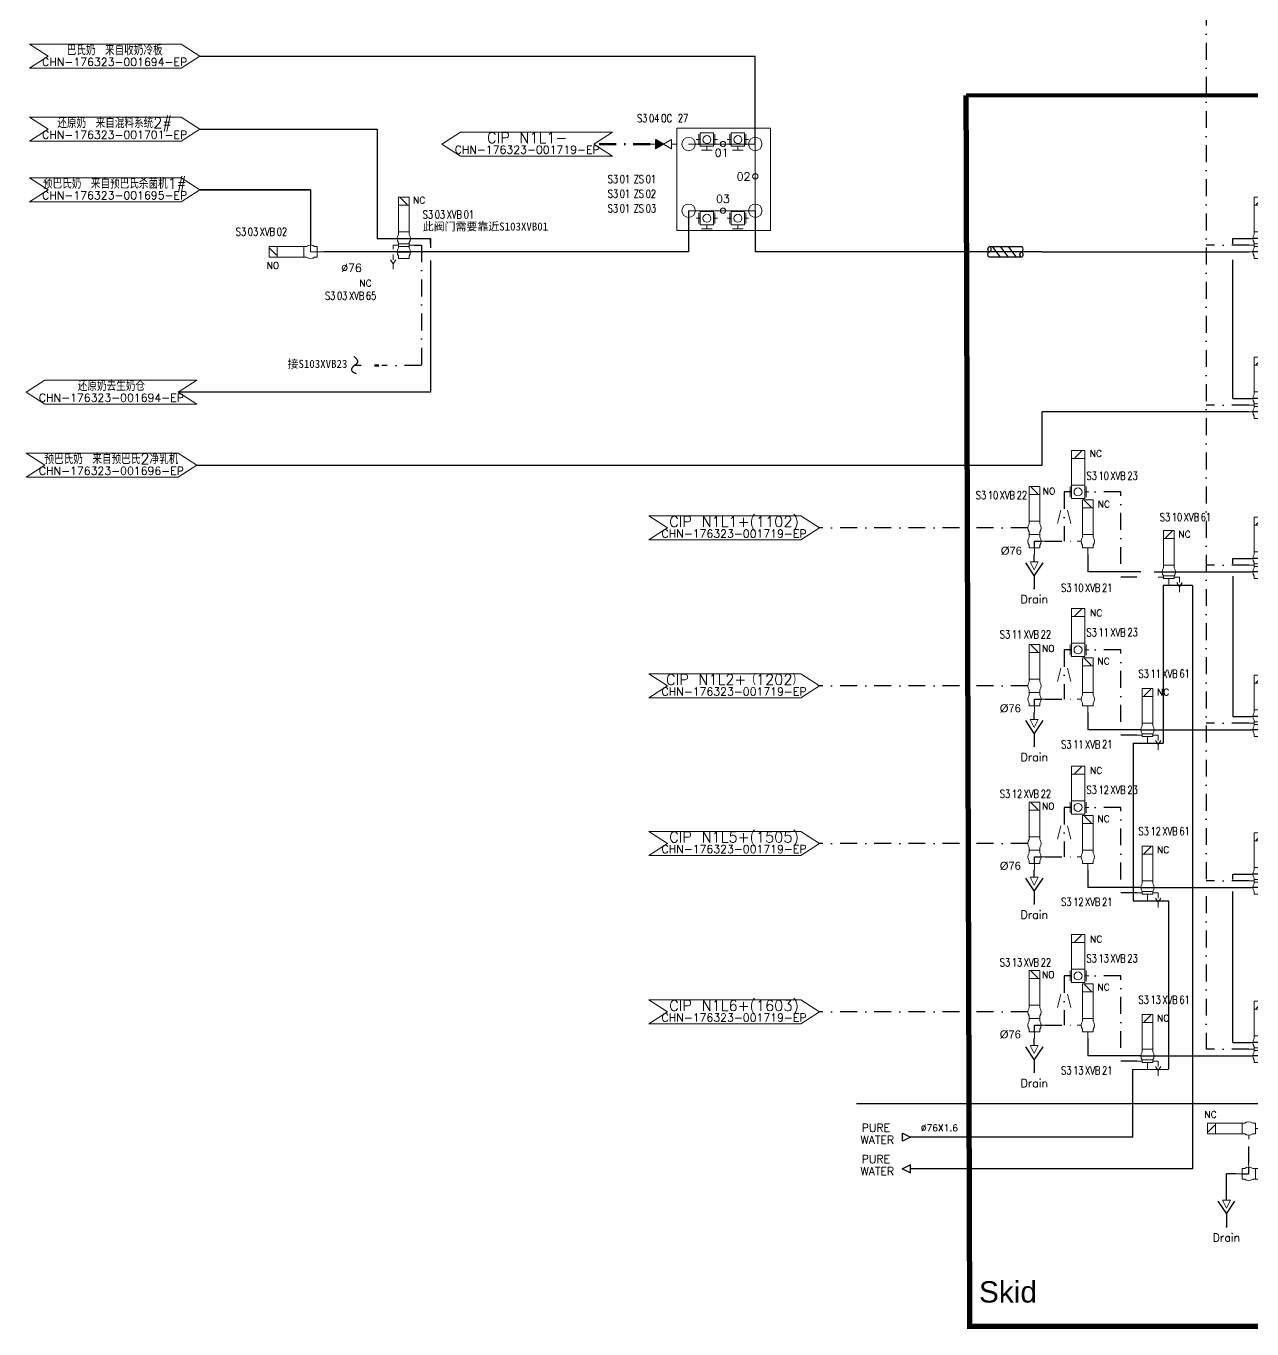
# Model space of a CAD drawing. Header units: inches. Extents: x 10881 to 11901, y 25114 to 26007.
# Drawn here: x 10881 to 11340.7, y 25128.2 to 25616.6 of the extents above; entities that cross this region are included whole.
import ezdxf
from ezdxf.enums import TextEntityAlignment as Align

# ---------------------------------------------------------------- set-up
doc = ezdxf.new("R2010")
doc.units = ezdxf.units.IN
doc.header["$MEASUREMENT"] = 0
doc.linetypes.add('ACAD_ISO02W100', pattern=[15, 12, -3])
doc.linetypes.add('DASHDOT2', pattern=[12.7, 6.35, -3.175, 0, -3.175])
for name, color, linetype, lineweight in [('15 Pipe Drain', 32, 'Continuous', 30), ('17 Pipe CIP', 4, 'DASHDOT2', 50), ('19 Pipe Process', 30, 'Continuous', 30), ('31 Equipment', 7, 'Continuous', 9), ('33 Instruments Labels', 7, 'Continuous', 9), ('43 TXT English', 7, 'Continuous', 9), ('61 Revision Cloud', 1, 'Continuous', 9)]:
    doc.layers.add(name, color=color, linetype=linetype, lineweight=lineweight)
for name, color, linetype in [('DIAMETRE', 7, 'Continuous'), ('MATERIEL-DIVERS', 7, 'Continuous'), ('PHASE I', 8, 'Continuous'), ('POMPES-PROCESS', 7, 'Continuous'), ('REPERES', 7, 'Continuous'), ('techn-data', 7, 'Continuous'), ('TEXTES', 7, 'Continuous'), ('TITRE', 7, 'Continuous'), ('TUYAUTERIE-EAU', 5, 'Continuous'), ('TUYAUTERIE-NEP', 4, 'DASHDOT2'), ('TUYAUTERIE-PROCESS', 30, 'Continuous'), ('TXT_FR', 7, 'Continuous'), ('VANNES', 7, 'Continuous')]:
    doc.layers.add(name, color=color, linetype=linetype)
doc.layers.get('REPERES').off()
doc.styles.add('ROMANS', font='ROMANS.SHX')
doc.styles.get("Standard").update_dxf_attribs({"font": 'arial.ttf'})
doc.styles.add('USER1', font='TXT.SHX', dxfattribs={"bigfont": 'gbcbig.shx'})
doc.linetypes.add('Amzigzag', pattern='A,0.0001,[136,genltshp.shx,S=0.04,R=0,X=0,Y=0],-11', length=11.0001)

# ---------------------------------------------------------------- blocks, each defined once
blk = doc.blocks.new('APV-VLV-DSEAT-SDE44-3')
at = {"layer": '31 Equipment', "ltscale": 38}
for p, q in [((1.25, 20.25), (-1.25, 17.75)), ((-2.5, 5), (-4, 5)), ((-2, 7.5), (-2, 6.5)), ((2, 7.5), (2, 6.5)), ((2.5, 5), (4, 5)), ((-2, 2.5), (-4, 2.5)), ((-2.5, 0), (-4, 0)), ((2, 2.5), (4, 2.5)), ((2.5, 0), (4, 0)), ((4, 2.5), (4, 1)), ((-2, -2.5), (-2, -1.5)), ((2, -2.5), (2, -1.5)), ((4, -4.5), (3, -3)), ((4, -1), (4, -3)), ((5, -3), (4, -4.5)), ((4, -4.5), (4, -6.5))]:
    blk.add_line(p, q, dxfattribs=at)
at = {"layer": '31 Equipment', "lineweight": 30}
for p, q in [((2.5, 5), (-2.5, 5)), ((2.5, 0), (-2.5, 0))]:
    blk.add_line(p, q, dxfattribs=at)
at = {"layer": '31 Equipment'}
for p, q in [((-2, 3), (-2, 3.5)), ((-2, 1.5), (-2, 2.5)), ((2, 3), (2, 3.5)), ((2, 1.5), (2, 2.5)), ((-2, -2.5), (2, -2.5))]:
    blk.add_line(p, q, dxfattribs=at)
at = {"layer": '31 Equipment', "ltscale": 38}
for points in [[(-2, 17.5), (2, 17.5), (2, 20.5), (-2, 20.5)], [(-2, 7.5), (2, 7.5), (2, 17.5), (-2, 17.5)], [(-2, 3), (2, 3), (2, 2), (-2, 2)]]:
    blk.add_lwpolyline(points, close=True, dxfattribs=at)
for centre, start, end in [((0, 5), 143.1301, 216.8699), ((0, 5), 323.1301, 36.8699), ((0, 0), 143.1301, 216.8699), ((0, 0), 323.1301, 36.8699)]:
    blk.add_arc(centre, 2.5, start, end, dxfattribs=at)
blk = doc.blocks.new('APV-VLV-DSEAT-SD42-3')
at = {"layer": '31 Equipment', "ltscale": 38}
for p, q in [((1.25, 15.25), (-1.25, 12.75)), ((-2.5, 0), (-4, 0)), ((-2, 2.5), (-2, 1.5)), ((2, 2.5), (2, 1.5)), ((2.5, 0), (4, 0)), ((-2, -2), (-4, -2)), ((0, -2.5), (0, -5)), ((2, -2), (4, -2)), ((4, -5.5), (3, -4)), ((4, -2), (4, -4)), ((5, -4), (4, -5.5)), ((4, -5.5), (4, -7.5))]:
    blk.add_line(p, q, dxfattribs=at)
at = {"layer": '31 Equipment', "lineweight": 30}
blk.add_line((-2.5, 0), (2.5, 0), dxfattribs=at)
at = {"layer": '31 Equipment', "ltscale": 38}
for points in [[(-2, 12.5), (2, 12.5), (2, 15.5), (-2, 15.5)], [(-2, 2.5), (2, 2.5), (2, 12.5), (-2, 12.5)], [(-2, -1.5), (2, -1.5), (2, -2.5), (-2, -2.5)]]:
    blk.add_lwpolyline(points, close=True, dxfattribs=at)
for start, end in [(143.1301, 216.8699), (323.1301, 36.8699)]:
    blk.add_arc((0, 0), 2.5, start, end, dxfattribs=at)
blk = doc.blocks.new('APV-FCE-GEN-REDCON-1')
at = {"layer": '31 Equipment', "color": 7}
for p, q in [((-2.5, 2.5), (2.5, 1.25)), ((2.5, 1.25), (2.5, 1.25)), ((2.5, -1.25), (-2.5, -2.5))]:
    blk.add_line(p, q, dxfattribs=at)
blk = doc.blocks.new('APV-VLV-BFLY-SVS-3')
at = {"layer": '31 Equipment', "ltscale": 38}
for p, q in [((1.25, 15.25), (-1.25, 12.75)), ((-2.5, 0), (-4, 0)), ((2.5, 2.5), (-2.5, 2.5)), ((-2.5, 2.5), (-2.5, -2.5)), ((2.5, -2.5), (2.5, 2.5)), ((2.5, 0), (4, 0)), ((-2.5, -2.5), (2.5, -2.5))]:
    blk.add_line(p, q, dxfattribs=at)
at = {"layer": '31 Equipment'}
for p, q in [((-3, 2), (-3, -2)), ((3, -2), (3, 2))]:
    blk.add_line(p, q, dxfattribs=at)
at = {"layer": '31 Equipment', "ltscale": 38}
for points in [[(-2.5, 12.5), (2.5, 12.5), (2.5, 15.5), (-2.5, 15.5)], [(-2.5, 2.5), (2.5, 2.5), (2.5, 12.5), (-2.5, 12.5)]]:
    blk.add_lwpolyline(points, close=True, dxfattribs=at)
blk.add_circle((0, 0), 1.5, dxfattribs=at)
blk = doc.blocks.new('APV-VLV-SSEAT-SW43-41')
at = {"layer": '31 Equipment', "ltscale": 38}
for p, q in [((1.25, 20.25), (-1.25, 17.75)), ((-2, 7.5), (-2, 6.5)), ((2, 7.5), (2, 6.5)), ((2.5, 5), (4, 5)), ((-2.5, 0), (-4, 0)), ((-2, 2.5), (-2, 3.5)), ((-2, 2.5), (2, 2.5)), ((-2, 2.5), (-2, 1.5)), ((2, 2.5), (2, 3.5)), ((2, 2.5), (2, 1.5)), ((-2, -1.5), (-2, -2.5)), ((-2, -2.5), (2, -2.5)), ((0, -2.5), (0, -5)), ((2, -1.5), (2, -2.5))]:
    blk.add_line(p, q, dxfattribs=at)
at = {"layer": '31 Equipment', "lineweight": 30}
for p, q in [((0, 0), (-2.5, 0)), ((0, -2.5), (0, 0))]:
    blk.add_line(p, q, dxfattribs=at)
at = {"layer": '31 Equipment', "ltscale": 38}
for points in [[(-2, 17.5), (2, 17.5), (2, 20.5), (-2, 20.5)], [(-2, 7.5), (2, 7.5), (2, 17.5), (-2, 17.5)]]:
    blk.add_lwpolyline(points, close=True, dxfattribs=at)
for centre, start, end in [((0, 5), 143.1301, 216.8699), ((0, 5), 323.1301, 36.8699), ((0, 0), 143.1301, 216.8699), ((0, 0), 323.1301, 36.8699)]:
    blk.add_arc(centre, 2.5, start, end, dxfattribs=at)
blk = doc.blocks.new('APV-SIGN-ARW-FLOW-1')
at = {"layer": '31 Equipment'}
for p, q in [((-1.5, -1.5), (-1.5, 1.5)), ((-1.5, 1.5), (1.5, 0)), ((1.5, 0), (-1.5, -1.5))]:
    blk.add_line(p, q, dxfattribs=at)
blk = doc.blocks.new('APV-VLV-SSEAT-SW41-3')
at = {"layer": '31 Equipment', "ltscale": 38}
for p, q in [((1.25, 15.25), (-1.25, 12.75)), ((-2, 2.5), (-2, 1.5)), ((2, 2.5), (2, 1.5)), ((2.5, 0), (4, 0)), ((-2, -2.5), (-2, -1.5)), ((2, -2.5), (-2, -2.5)), ((-2, -2.5), (2, -2.5)), ((0, -2.5), (0, -5)), ((2, -2.5), (2, -1.5))]:
    blk.add_line(p, q, dxfattribs=at)
for points in [[(-2, 12.5), (2, 12.5), (2, 15.5), (-2, 15.5)], [(-2, 2.5), (2, 2.5), (2, 12.5), (-2, 12.5)]]:
    blk.add_lwpolyline(points, close=True, dxfattribs=at)
for start, end in [(143.1301, 216.8699), (323.1301, 36.8699)]:
    blk.add_arc((0, 0), 2.5, start, end, dxfattribs=at)
blk = doc.blocks.new('EGOUT')
at = {"color": 7}
for p, q in [((-3.2, 9.61), (0, 4.81)), ((0, 4.81), (3.2, 9.61)), ((0, 4.81), (0, 0))]:
    blk.add_line(p, q, dxfattribs=at)
at = {"color": 7, "extrusion": (0, -1, 0)}
blk.add_point((0, 0), dxfattribs=at)
at = {"layer": 'POMPES-PROCESS', "style": 'ROMANS'}
blk.add_attdef('EGOUT', text='', height=3, dxfattribs=at).set_placement((0, -4), align=Align.MIDDLE)
blk = doc.blocks.new('calorifuge')
at = {"layer": 'MATERIEL-DIVERS'}
for p, q in [((-5, -2), (-2, 2)), ((-2, -2), (1, 2)), ((1, -2), (4, 2))]:
    blk.add_line(p, q, dxfattribs=at)
at = {"layer": 'MATERIEL-DIVERS', "color": 1, "extrusion": (-1, 0, 0)}
blk.add_point((-6, 0), dxfattribs=at)
at = {"layer": 'MATERIEL-DIVERS', "color": 1, "extrusion": (1, 0, 0)}
blk.add_point((6, 0), dxfattribs=at)
at = {"layer": 'TITRE'}
for p, q in [((6, 2), (-6, 2)), ((-6, -2), (6, -2))]:
    blk.add_line(p, q, dxfattribs=at)
for centre, major_axis in [((-6, 1), (0, 1)), ((6, -1), (0, -1))]:
    blk.add_ellipse(centre, major_axis=major_axis, ratio=0.547943, start_param=0, end_param=3.141593, dxfattribs=at)
at = {"layer": 'TITRE', "extrusion": (0, 0, -1)}
for centre, major_axis in [((-6, -1), (0, -1)), ((6, 1), (0, 1))]:
    blk.add_ellipse(centre, major_axis=major_axis, ratio=0.547943, dxfattribs=at)
blk = doc.blocks.new('APV-SIGN-ARW-DWG-1')
at = {"layer": '31 Equipment'}
for p, q in [((-32, 4.49), (25, 4.49)), ((-32, 4.49), (-25, 0)), ((-25, 0), (-32, -4.49)), ((25, 4.49), (32, 0)), ((32, 0), (25, -4.49)), ((-32, -4.49), (25, -4.49))]:
    blk.add_line(p, q, dxfattribs=at)
at = {"layer": '31 Equipment', "style": 'ROMANS', "width": 0.8}
for tag, p in [('TEXT1', (0, 0.37)), ('TEXT2', (0, -3.63))]:
    blk.add_attdef(tag, text='', height=3, dxfattribs=at).set_placement(p, align=Align.CENTER)
blk = doc.blocks.new('APV-VLVM-BFLY-SVS-1')
at = {"layer": '31 Equipment', "ltscale": 38}
for p, q in [((-2.5, 0), (-4, 0)), ((2.5, 2.5), (-2.5, 2.5)), ((-2.5, 2.5), (-2.5, -2.5)), ((-2, 4), (2, 4)), ((0, 2.5), (0, 4)), ((2.5, -2.5), (2.5, 2.5)), ((2.5, 0), (4, 0)), ((-2.5, -2.5), (2.5, -2.5))]:
    blk.add_line(p, q, dxfattribs=at)
at = {"layer": '31 Equipment'}
for p, q in [((-3, 2), (-3, -2)), ((3, -2), (3, 2))]:
    blk.add_line(p, q, dxfattribs=at)
at = {"layer": '31 Equipment', "ltscale": 38}
blk.add_circle((0, 0), 1.5, dxfattribs=at)
blk = doc.blocks.new('APV-INS-POS-GEN-1')
at = {"layer": '31 Equipment', "color": 5}
blk.add_circle((0, 0), 1, dxfattribs=at)
blk = doc.blocks.new('APV-FCE-NRV-GEN-1')
at = {"layer": '31 Equipment'}
h = blk.add_hatch(dxfattribs=at)
h.set_pattern_fill('ANSI31', color=256, scale=0.01, style=0)
h.set_pattern_definition([(45, (0, 0), (-0.02245064, 0.02245064), [])])
h.paths.add_polyline_path([(3, 1.75), (3, -1.75), (0, 0)])
at = {"layer": '31 Equipment', "linetype": 'ACAD_ISO02W100', "ltscale": 38}
for p, q in [((-3, 0), (-5, 0)), ((0, 0), (-3, 1.75)), ((-3, 1.75), (-3, -1.75)), ((0, 0), (-3, -1.75)), ((0, 0), (3, 1.75)), ((0, 0), (3, -1.75)), ((3, 1.75), (3, -1.75)), ((3, 0), (5, 0))]:
    blk.add_line(p, q, dxfattribs=at)
blk = doc.blocks.new('REPNORM1')
at = {"layer": 'TEXTES', "style": 'ROMANS', "width": 0.75}
for tag, p in [('ZONE', (-9.75, -1.25)), ('SOUSZONE', (-5.25, -1.25)), ('ELEMENT', (-0.75, -1.25)), ('NUM', (5.59, -1.22))]:
    blk.add_attdef(tag, p, '', height=3, dxfattribs=at)
blk = doc.blocks.new('REPNORM')
at = {"layer": 'TEXTES', "style": 'ROMANS', "width": 0.75}
for tag, p in [('ZONE', (-9.75, -1.25)), ('SOUSZONE', (-5.25, -1.25)), ('ELEMENT', (0, -1.25)), ('NUM', (4.5, -1.25))]:
    blk.add_attdef(tag, p, '', height=3, dxfattribs=at)
blk = doc.blocks.new('FLE23')
at = {"color": 7}
for p, q in [((0, -1.5), (0, 1.5)), ((0, 1.5), (3, 0)), ((3, 0), (0, -1.5))]:
    blk.add_line(p, q, dxfattribs=at)
at = {"layer": 'MATERIEL-DIVERS', "color": 2}
for p in [(0, 0), (3, 0)]:
    blk.add_point(p, dxfattribs=at)
at = {"layer": 'MATERIEL-DIVERS', "color": 7, "extrusion": (-1, 0, 0)}
blk.add_point((0, 0), dxfattribs=at)
at = {"layer": 'MATERIEL-DIVERS', "color": 7, "extrusion": (1, 0, 0)}
blk.add_point((3, 0), dxfattribs=at)
blk = doc.blocks.new('A$C155F2889')
at = {"layer": '31 Equipment', "ltscale": 38}
for p, q in [((5, 2.5), (5, 6.5)), ((5, 2.5), (0, 2.5)), ((2.5, 4.5), (2.5, 0.5)), ((2.5, 0.5), (2.5, 4.5)), ((2.5, 4.5), (3.5, 4.5)), ((2.5, 0.5), (3.5, 0.5)), ((7.5, 4.5), (6.5, 4.5)), ((7.5, 0.5), (6.5, 0.5)), ((20.25, 3.75), (17.75, 1.25))]:
    blk.add_line(p, q, dxfattribs=at)
for points in [[(7.5, 0.5), (7.5, 4.5), (17.5, 4.5), (17.5, 0.5)], [(17.5, 0.5), (17.5, 4.5), (20.5, 4.5), (20.5, 0.5)]]:
    blk.add_lwpolyline(points, close=True, dxfattribs=at)
for start, end in [(53.1301, 126.8699), (233.1301, 306.8699)]:
    blk.add_arc((5, 2.5), 2.5, start, end, dxfattribs=at)

msp = doc.modelspace()

# ---------------------------------------------------------------- linework, layer by layer
at = {"layer": '15 Pipe Drain'}
for p, q in [((11259.11, 25415.8), (11259.11, 25418.44)), ((11259.11, 25356.6), (11259.11, 25359.24)), ((11259.11, 25297.54), (11259.11, 25300.18)), ((11259.11, 25234.36), (11259.11, 25237)), ((11334.49, 25186.26), (11331.13, 25186.25)), ((11331.13, 25176.45), (11331.13, 25186.25))]:
    msp.add_line(p, q, dxfattribs=at)
at = {"layer": '17 Pipe CIP'}
msp.add_line((11115.06, 25572.39), (11093.92, 25572.39), dxfattribs=at)
at = {"layer": '17 Pipe CIP', "ltscale": 2}
msp.add_line((11013.29, 25489.4), (11011.61, 25489.4), dxfattribs=at)
at = {"layer": '19 Pipe Process'}
for p, q in [((10946.24, 25555.27), (10987.72, 25555.27)), ((11032.61, 25528.67), (11032.61, 25479.4)), ((11032.61, 25479.4), (10938, 25479.4))]:
    msp.add_line(p, q, dxfattribs=at)
at = {"layer": '31 Equipment', "color": 1, "linetype": 'Amzigzag'}
for p, q in [((11129.48, 25572.39), (11154.48, 25572.39)), ((11129.48, 25547.39), (11154.48, 25547.39))]:
    msp.add_line(p, q, dxfattribs=at)
at = {"layer": '31 Equipment', "color": 3, "linetype": 'Amzigzag'}
msp.add_line((11154.48, 25547.39), (11154.48, 25572.39), dxfattribs=at)
at = {"layer": '31 Equipment'}
msp.add_lwpolyline([(11125.06, 25540), (11160.22, 25540), (11160.22, 25578.31), (11125.06, 25578.31)], close=True, dxfattribs=at)
for centre in [(11129.48, 25572.39), (11154.48, 25572.39), (11129.48, 25547.39), (11154.48, 25547.39)]:
    msp.add_circle(centre, 2.5, dxfattribs=at)
at = {"layer": '61 Revision Cloud'}
for points, const_width in [([(11586.08, 25433.39), (11586.08, 25129.15), (11234.87, 25129.15), (11233.51, 25590.7), (11233.51, 25590.7)], 2), ([(11233.51, 25590.7), (11752.39, 25590.7), (11752.39, 25433.39), (11586.08, 25433.39)], 1.5)]:
    msp.add_lwpolyline(points, dxfattribs=dict(at, const_width=const_width))
at = {"layer": 'PHASE I'}
msp.add_lwpolyline([(11192.43, 25212.72), (11531.6, 25212.72)], dxfattribs=at)
at = {"layer": 'TUYAUTERIE-EAU'}
for p, q in [((11318.39, 25406.94), (11307.39, 25406.91)), ((11307.4, 25406.91), (11307.39, 25347.74)), ((11318.39, 25406.94), (11318.39, 25188.24)), ((11296.13, 25347.74), (11296.13, 25288.68)), ((11296.13, 25347.74), (11307.39, 25347.74)), ((11296.13, 25288.68), (11309.46, 25288.68)), ((11309.46, 25288.68), (11309.46, 25225.49)), ((11295.88, 25225.47), (11309.46, 25225.49)), ((11295.88, 25225.47), (11295.88, 25199.97)), ((11295.88, 25199.99), (11212.66, 25199.99)), ((11318.39, 25188.24), (11212.66, 25188.24))]:
    msp.add_line(p, q, dxfattribs=at)
at = {"layer": 'TUYAUTERIE-NEP'}
for p, q in [((11323.49, 25623.16), (11323.49, 25232.99)), ((11026.61, 25534.44), (11029.27, 25534.44)), ((11029.27, 25534.44), (11029.27, 25489.4)), ((11339.49, 25534.44), (11323.49, 25534.44)), ((11006.61, 25489.4), (11004.11, 25489.4)), ((11029.27, 25489.4), (11014.43, 25489.4)), ((11339.49, 25474.44), (11323.49, 25474.44)), ((11270.29, 25441.94), (11270.29, 25423.44)), ((11272.99, 25441.94), (11270.29, 25441.94)), ((11291.49, 25441.94), (11278.49, 25441.94)), ((11291.49, 25414.94), (11291.49, 25441.94)), ((11256.62, 25428.45), (11178.5, 25428.45)), ((11263.12, 25423.44), (11275.12, 25423.44)), ((11339.49, 25414.44), (11323.49, 25414.44)), ((11297.49, 25409.94), (11291.49, 25409.94)), ((11272.99, 25382.74), (11270.29, 25382.74)), ((11270.29, 25382.74), (11270.29, 25364.24)), ((11291.49, 25382.74), (11278.49, 25382.74)), ((11291.49, 25355.74), (11291.49, 25382.74)), ((11256.62, 25369.25), (11178.5, 25369.25)), ((11263.12, 25364.24), (11275.12, 25364.24)), ((11339.49, 25355.24), (11323.49, 25355.24)), ((11297.49, 25350.74), (11291.49, 25350.74)), ((11272.99, 25323.68), (11270.29, 25323.68)), ((11270.29, 25323.68), (11270.29, 25305.18)), ((11291.49, 25323.68), (11278.49, 25323.68)), ((11291.49, 25296.68), (11291.49, 25323.68)), ((11256.62, 25310.19), (11178.5, 25310.19)), ((11263.12, 25305.18), (11275.12, 25305.18)), ((11339.49, 25296.18), (11323.49, 25296.18)), ((11297.49, 25291.68), (11291.49, 25291.68)), ((11272.99, 25260.49), (11270.29, 25260.49)), ((11270.29, 25260.49), (11270.29, 25241.99)), ((11291.49, 25260.49), (11278.49, 25260.49)), ((11291.49, 25233.49), (11291.49, 25260.49)), ((11256.62, 25247), (11178.5, 25247)), ((11263.12, 25241.99), (11275.12, 25241.99)), ((11339.49, 25232.99), (11323.49, 25232.99)), ((11297.49, 25228.49), (11291.49, 25228.49)), ((11339.49, 25190.26), (11339.49, 25199.26))]:
    msp.add_line(p, q, dxfattribs=at)
for points in [[(11004.11, 25489.4), (11002.99, 25487.69), (11004.74, 25486.37)], [(11004.11, 25489.4), (11005.46, 25490.68), (11003.94, 25492.72)]]:
    msp.add_spline(points, degree=3, dxfattribs=at)
at = {"layer": 'TUYAUTERIE-PROCESS'}
for p, q in [((10946.24, 25605.28), (11154.48, 25605.28)), ((11154.48, 25572.39), (11154.48, 25605.28)), ((10946.24, 25577.99), (11012.61, 25577.99)), ((11012.61, 25577.99), (11012.61, 25536.94)), ((10987.72, 25555.27), (10946.24, 25555.27)), ((10987.72, 25555.27), (10987.72, 25534.44)), ((11129.48, 25547.39), (11129.48, 25531.94)), ((11154.48, 25547.39), (11154.48, 25531.94)), ((11012.61, 25536.94), (11019.61, 25536.94)), ((11025.11, 25536.94), (11032.61, 25536.94)), ((11032.61, 25536.94), (11032.61, 25533.44)), ((11032.61, 25534.94), (11032.61, 25536.94)), ((11333.49, 25534.94), (11333.49, 25536.94)), ((11333.49, 25536.94), (11340.49, 25536.94)), ((11129.48, 25531.94), (10992.72, 25531.94)), ((11261.99, 25531.94), (11154.48, 25531.94)), ((11261.99, 25531.94), (11339.49, 25531.94)), ((11333.49, 25511.53), (11333.49, 25528.94)), ((11333.49, 25476.94), (11333.49, 25511.53)), ((11333.49, 25476.94), (11340.49, 25476.94)), ((11339.49, 25471.94), (11261.99, 25471.94)), ((11261.99, 25452), (11261.99, 25471.94)), ((10945, 25452), (11261.99, 25452)), ((11279.12, 25418.44), (11279.12, 25411.94)), ((11333.49, 25416.94), (11340.49, 25416.94)), ((11333.49, 25414.94), (11333.49, 25416.94)), ((11298.99, 25411.94), (11279.12, 25411.94)), ((11303.99, 25411.94), (11340.49, 25411.94)), ((11333.49, 25410.43), (11333.49, 25357.74)), ((11279.12, 25359.24), (11279.12, 25352.74)), ((11333.49, 25357.74), (11340.49, 25357.74)), ((11298.99, 25352.74), (11279.12, 25352.74)), ((11303.99, 25352.74), (11340.49, 25352.74)), ((11279.12, 25300.18), (11279.12, 25293.68)), ((11333.49, 25298.68), (11340.49, 25298.68)), ((11333.49, 25296.68), (11333.49, 25298.68)), ((11298.99, 25293.68), (11279.12, 25293.68)), ((11303.99, 25293.68), (11340.49, 25293.68)), ((11333.49, 25235.49), (11333.49, 25292.17)), ((11279.12, 25236.99), (11279.12, 25230.49)), ((11333.49, 25235.49), (11340.49, 25235.49)), ((11298.99, 25230.49), (11279.12, 25230.49)), ((11303.99, 25230.49), (11340.49, 25230.49))]:
    msp.add_line(p, q, dxfattribs=at)

# ---------------------------------------------------------------- block references
at = {"layer": '31 Equipment', "xscale": -1, "rotation": 180}
for name, p in [('APV-VLVM-BFLY-SVS-1', (11136.33, 25574.04)), ('APV-VLVM-BFLY-SVS-1', (11147.97, 25574.04)), ('APV-VLVM-BFLY-SVS-1', (11136.33, 25544.57)), ('APV-VLVM-BFLY-SVS-1', (11147.97, 25544.57)), ('calorifuge', (11248.26, 25531.94))]:
    msp.add_blockref(name, p, dxfattribs=at)
at = {"layer": '33 Instruments Labels', "xscale": -1}
for p, rotation in [((11142.38, 25572.39), 180), ((11154.48, 25560.29), 270), ((11142.38, 25547.39), 180)]:
    msp.add_blockref('APV-INS-POS-GEN-1', p, dxfattribs=dict(at, rotation=rotation))
at = {"layer": 'MATERIEL-DIVERS'}
ref = msp.add_blockref('APV-SIGN-ARW-DWG-1', (10914.23, 25605.28), dxfattribs=at)
ref.add_attrib('TEXT1', '巴氏奶 来自收奶冷板', dxfattribs={"layer": '31 Equipment', "height": 4, "style": 'USER1'}).set_placement((10914.23, 25605.66), align=Align.CENTER)
ref.add_attrib('TEXT2', 'CHN-176323-001694-EP', dxfattribs={"layer": '31 Equipment', "height": 3, "style": 'USER1'}).set_placement((10914.23, 25601.66), align=Align.CENTER)
ref = msp.add_blockref('APV-SIGN-ARW-DWG-1', (10914.23, 25577.99), dxfattribs=at)
ref.add_attrib('TEXT1', '还原奶 来自混料系统2#', dxfattribs={"layer": '31 Equipment', "height": 4, "style": 'USER1'}).set_placement((10914.23, 25578.36), align=Align.CENTER)
ref.add_attrib('TEXT2', 'CHN-176323-001701-EP', dxfattribs={"layer": '31 Equipment', "height": 3, "style": 'USER1'}).set_placement((10914.23, 25574.36), align=Align.CENTER)
ref = msp.add_blockref('APV-SIGN-ARW-DWG-1', (11068.92, 25572.39), dxfattribs=dict(at, xscale=-1))
ref.add_attrib('TEXT1', 'CIP N1L1-', dxfattribs={"layer": '31 Equipment', "height": 4, "style": 'USER1'}).set_placement((11068.92, 25572.76), align=Align.CENTER)
ref.add_attrib('TEXT2', 'CHN-176323-001719-EP', dxfattribs={"layer": '31 Equipment', "height": 3, "style": 'USER1'}).set_placement((11068.92, 25568.76), align=Align.CENTER)
at = {"layer": 'MATERIEL-DIVERS', "xscale": -1}
for name, p in [('APV-FCE-NRV-GEN-1', (11120.06, 25572.39)), ('FLE23', (11212.66, 25188.24))]:
    msp.add_blockref(name, p, dxfattribs=at)
at = {"layer": 'MATERIEL-DIVERS'}
ref = msp.add_blockref('APV-SIGN-ARW-DWG-1', (10914.23, 25555.27), dxfattribs=at)
ref.add_attrib('TEXT1', '预巴氏奶 来自预巴氏杀菌机1#', dxfattribs={"layer": '31 Equipment', "height": 4, "style": 'USER1'}).set_placement((10914.23, 25555.64), align=Align.CENTER)
ref.add_attrib('TEXT2', 'CHN-176323-001695-EP', dxfattribs={"layer": '31 Equipment', "height": 3, "style": 'USER1'}).set_placement((10914.23, 25551.64), align=Align.CENTER)
ref = msp.add_blockref('APV-SIGN-ARW-DWG-1', (10913, 25479.4), dxfattribs=dict(at, xscale=-1))
ref.add_attrib('TEXT1', '还原奶去生奶仓', dxfattribs={"layer": '31 Equipment', "height": 4, "style": 'USER1'}).set_placement((10913, 25479.77), align=Align.CENTER)
ref.add_attrib('TEXT2', 'CHN-176323-001694-EP', dxfattribs={"layer": '31 Equipment', "height": 3, "style": 'USER1'}).set_placement((10913, 25475.77), align=Align.CENTER)
ref = msp.add_blockref('APV-SIGN-ARW-DWG-1', (10913, 25452), dxfattribs=at)
ref.add_attrib('TEXT1', '预巴氏奶 来自预巴氏2净乳机', dxfattribs={"layer": '31 Equipment', "height": 4, "style": 'USER1'}).set_placement((10913, 25452.37), align=Align.CENTER)
ref.add_attrib('TEXT2', 'CHN-176323-001696-EP', dxfattribs={"layer": '31 Equipment', "height": 3, "style": 'USER1'}).set_placement((10913, 25448.37), align=Align.CENTER)
at = {"layer": 'MATERIEL-DIVERS', "xscale": -1}
for name, p, rotation in [('APV-FCE-GEN-REDCON-1', (11270.29, 25432.58), 270), ('APV-SIGN-ARW-FLOW-1', (11259.11, 25414.3), 90), ('APV-FCE-GEN-REDCON-1', (11270.29, 25373.38), 270), ('APV-SIGN-ARW-FLOW-1', (11259.11, 25355.1), 90), ('APV-FCE-GEN-REDCON-1', (11270.29, 25314.32), 270), ('APV-SIGN-ARW-FLOW-1', (11259.11, 25296.04), 90), ('APV-FCE-GEN-REDCON-1', (11270.29, 25251.14), 270), ('APV-SIGN-ARW-FLOW-1', (11259.11, 25232.86), 90)]:
    msp.add_blockref(name, p, dxfattribs=dict(at, rotation=rotation))
at = {"layer": 'MATERIEL-DIVERS'}
ref = msp.add_blockref('APV-SIGN-ARW-DWG-1', (11146.5, 25428.45), dxfattribs=at)
ref.add_attrib('TEXT1', 'CIP N1L1+(1102)', dxfattribs={"layer": '31 Equipment', "height": 4, "style": 'USER1'}).set_placement((11146.5, 25428.82), align=Align.CENTER)
ref.add_attrib('TEXT2', 'CHN-176323-001719-EP', dxfattribs={"layer": '31 Equipment', "height": 3, "style": 'USER1'}).set_placement((11146.5, 25424.82), align=Align.CENTER)
ref = msp.add_blockref('EGOUT', (11259.11, 25405.8), dxfattribs=dict(at, xscale=-1))
ref.add_attrib('EGOUT', 'Drain', dxfattribs={"layer": 'POMPES-PROCESS', "height": 3, "style": 'ROMANS'}).set_placement((11259.11, 25401.8), align=Align.MIDDLE)
ref = msp.add_blockref('APV-SIGN-ARW-DWG-1', (11146.5, 25369.25), dxfattribs=at)
ref.add_attrib('TEXT1', 'CIP N1L2+（1202）', dxfattribs={"layer": '31 Equipment', "height": 4, "style": 'USER1'}).set_placement((11146.5, 25369.62), align=Align.CENTER)
ref.add_attrib('TEXT2', 'CHN-176323-001719-EP', dxfattribs={"layer": '31 Equipment', "height": 3, "style": 'USER1'}).set_placement((11146.5, 25365.62), align=Align.CENTER)
ref = msp.add_blockref('EGOUT', (11259.11, 25346.6), dxfattribs=dict(at, xscale=-1))
ref.add_attrib('EGOUT', 'Drain', dxfattribs={"layer": 'POMPES-PROCESS', "height": 3, "style": 'ROMANS'}).set_placement((11259.11, 25342.6), align=Align.MIDDLE)
ref = msp.add_blockref('APV-SIGN-ARW-DWG-1', (11146.5, 25310.19), dxfattribs=at)
ref.add_attrib('TEXT1', 'CIP N1L5+(1505)', dxfattribs={"layer": '31 Equipment', "height": 4, "style": 'USER1'}).set_placement((11146.5, 25310.56), align=Align.CENTER)
ref.add_attrib('TEXT2', 'CHN-176323-001719-EP', dxfattribs={"layer": '31 Equipment', "height": 3, "style": 'USER1'}).set_placement((11146.5, 25306.56), align=Align.CENTER)
ref = msp.add_blockref('EGOUT', (11259.11, 25287.54), dxfattribs=dict(at, xscale=-1))
ref.add_attrib('EGOUT', 'Drain', dxfattribs={"layer": 'POMPES-PROCESS', "height": 3, "style": 'ROMANS'}).set_placement((11259.11, 25283.54), align=Align.MIDDLE)
ref = msp.add_blockref('APV-SIGN-ARW-DWG-1', (11146.5, 25247), dxfattribs=at)
ref.add_attrib('TEXT1', 'CIP N1L6+(1603)', dxfattribs={"layer": '31 Equipment', "height": 4, "style": 'USER1'}).set_placement((11146.5, 25247.38), align=Align.CENTER)
ref.add_attrib('TEXT2', 'CHN-176323-001719-EP', dxfattribs={"layer": '31 Equipment', "height": 3, "style": 'USER1'}).set_placement((11146.5, 25243.38), align=Align.CENTER)
ref = msp.add_blockref('EGOUT', (11259.11, 25224.36), dxfattribs=dict(at, xscale=-1))
ref.add_attrib('EGOUT', 'Drain', dxfattribs={"layer": 'POMPES-PROCESS', "height": 3, "style": 'ROMANS'}).set_placement((11259.11, 25220.36), align=Align.MIDDLE)
msp.add_blockref('FLE23', (11209.66, 25199.99), dxfattribs=at)
msp.add_blockref('EGOUT', (11331.13, 25166.45), dxfattribs=at).add_auto_attribs({'EGOUT': 'Drain'})
at = {"layer": 'MATERIEL-DIVERS', "rotation": 269.9999999999999}
msp.add_blockref('APV-SIGN-ARW-FLOW-1', (11331.13, 25174.95), dxfattribs=at)
at = {"layer": 'REPERES'}
for name, p, values in [('REPNORM1', (11119.87, 25581.82), {'ZONE': 'S3', 'SOUSZONE': '04', 'ELEMENT': 'OC', 'NUM': '27'}), ('REPNORM', (11108.89, 25559), {'ZONE': 'S3', 'SOUSZONE': '01', 'ELEMENT': 'ZS', 'NUM': '01'}), ('REPNORM', (11108.89, 25553.5), {'ZONE': 'S3', 'SOUSZONE': '01', 'ELEMENT': 'ZS', 'NUM': '02'}), ('REPNORM1', (11039.53, 25545.69), {'ZONE': 'S3', 'SOUSZONE': '03', 'ELEMENT': 'XVB', 'NUM': '01'}), ('REPNORM', (11108.89, 25548), {'ZONE': 'S3', 'SOUSZONE': '01', 'ELEMENT': 'ZS', 'NUM': '03'}), ('REPNORM1', (10969.43, 25539.25), {'ZONE': 'S3', 'SOUSZONE': '03', 'ELEMENT': 'XVB', 'NUM': '02'}), ('REPNORM1', (11002.87, 25515.24), {'ZONE': 'S3', 'SOUSZONE': '03', 'ELEMENT': 'XVB', 'NUM': '65'}), ('REPNORM1', (11288.43, 25447.75), {'ZONE': 'S3', 'SOUSZONE': '10', 'ELEMENT': 'XVB', 'NUM': '23'}), ('REPNORM1', (11246.93, 25440.47), {'ZONE': 'S3', 'SOUSZONE': '10', 'ELEMENT': 'XVB', 'NUM': '22'}), ('REPNORM1', (11315.94, 25432.25), {'ZONE': 'S3', 'SOUSZONE': '10', 'ELEMENT': 'XVB', 'NUM': '61'}), ('REPNORM1', (11278.93, 25405.75), {'ZONE': 'S3', 'SOUSZONE': '10', 'ELEMENT': 'XVB', 'NUM': '21'}), ('REPNORM1', (11288.43, 25389.05), {'ZONE': 'S3', 'SOUSZONE': '11', 'ELEMENT': 'XVB', 'NUM': '23'}), ('REPNORM1', (11255.93, 25388.25), {'ZONE': 'S3', 'SOUSZONE': '11', 'ELEMENT': 'XVB', 'NUM': '22'}), ('REPNORM1', (11307.93, 25373.55), {'ZONE': 'S3', 'SOUSZONE': '11', 'ELEMENT': 'XVB', 'NUM': '61'}), ('REPNORM1', (11278.93, 25347.05), {'ZONE': 'S3', 'SOUSZONE': '11', 'ELEMENT': 'XVB', 'NUM': '21'}), ('REPNORM1', (11255.93, 25328.49), {'ZONE': 'S3', 'SOUSZONE': '12', 'ELEMENT': 'XVB', 'NUM': '22'}), ('REPNORM1', (11288.43, 25329.99), {'ZONE': 'S3', 'SOUSZONE': '12', 'ELEMENT': 'XVB', 'NUM': '23'}), ('REPNORM1', (11307.93, 25314.49), {'ZONE': 'S3', 'SOUSZONE': '12', 'ELEMENT': 'XVB', 'NUM': '61'}), ('REPNORM1', (11278.93, 25287.99), {'ZONE': 'S3', 'SOUSZONE': '12', 'ELEMENT': 'XVB', 'NUM': '21'}), ('REPNORM1', (11288.43, 25266.81), {'ZONE': 'S3', 'SOUSZONE': '13', 'ELEMENT': 'XVB', 'NUM': '23'}), ('REPNORM1', (11255.93, 25265.31), {'ZONE': 'S3', 'SOUSZONE': '13', 'ELEMENT': 'XVB', 'NUM': '22'}), ('REPNORM1', (11307.93, 25251.31), {'ZONE': 'S3', 'SOUSZONE': '13', 'ELEMENT': 'XVB', 'NUM': '61'}), ('REPNORM1', (11278.93, 25224.81), {'ZONE': 'S3', 'SOUSZONE': '13', 'ELEMENT': 'XVB', 'NUM': '21'})]:
    msp.add_blockref(name, p, dxfattribs=at).add_auto_attribs(values)
at = {"layer": 'TUYAUTERIE-NEP', "xscale": -1}
msp.add_blockref('A$C155F2889', (10992.72, 25529.44), dxfattribs=at)
at = {"layer": 'VANNES', "xscale": -1}
for name, p in [('APV-VLV-DSEAT-SDE44-3', (11022.61, 25531.94)), ('APV-VLV-SSEAT-SW41-3', (11279.12, 25423.44)), ('APV-VLV-SSEAT-SW41-3', (11279.12, 25364.24)), ('APV-VLV-SSEAT-SW41-3', (11279.12, 25305.18)), ('APV-VLV-SSEAT-SW41-3', (11279.12, 25241.99))]:
    msp.add_blockref(name, p, dxfattribs=at)
at = {"layer": 'VANNES'}
for name, p in [('APV-VLV-DSEAT-SDE44-3', (11343.49, 25531.94)), ('APV-VLV-DSEAT-SDE44-3', (11343.49, 25471.94)), ('APV-VLV-BFLY-SVS-3', (11275.49, 25441.94)), ('APV-VLV-DSEAT-SDE44-3', (11343.49, 25411.94)), ('APV-VLV-DSEAT-SD42-3', (11309.5, 25411.94)), ('APV-VLV-BFLY-SVS-3', (11275.49, 25382.74)), ('APV-VLV-DSEAT-SDE44-3', (11343.49, 25352.74)), ('APV-VLV-DSEAT-SD42-3', (11301.49, 25352.74)), ('APV-VLV-BFLY-SVS-3', (11275.49, 25323.68)), ('APV-VLV-DSEAT-SDE44-3', (11343.49, 25293.68)), ('APV-VLV-DSEAT-SD42-3', (11301.49, 25293.68)), ('APV-VLV-BFLY-SVS-3', (11275.49, 25260.49)), ('APV-VLV-DSEAT-SDE44-3', (11343.49, 25230.49)), ('APV-VLV-DSEAT-SD42-3', (11301.49, 25230.49))]:
    msp.add_blockref(name, p, dxfattribs=at)
at = {"layer": 'VANNES', "xscale": -1}
for name, p, rotation in [('APV-VLV-SSEAT-SW43-41', (11259.12, 25423.44), 359.9682656985374), ('APV-VLV-SSEAT-SW43-41', (11259.12, 25364.24), 359.9682656985374), ('APV-VLV-SSEAT-SW43-41', (11259.12, 25305.18), 359.9682656985374), ('APV-VLV-SSEAT-SW43-41', (11259.12, 25242), 359.9682656985374), ('APV-VLV-SSEAT-SW41-3', (11339.49, 25203.26), 90)]:
    msp.add_blockref(name, p, dxfattribs=dict(at, rotation=rotation))
at = {"layer": 'VANNES', "rotation": 270.0317343014626}
msp.add_blockref('APV-VLV-SSEAT-SW43-41', (11339.49, 25186.26), dxfattribs=at)

# ---------------------------------------------------------------- texts
at = {"layer": '43 TXT English', "color": 1}
msp.add_text('Skid', height=8, dxfattribs=at).set_placement((11238.36, 25146.04), align=Align.TOP_LEFT)
at = {"layer": '61 Revision Cloud', "char_height": 3, "attachment_point": 1}
for s, insert, width in [('{\\fSimSun|b0|i0|c134|p2;此阀门需要靠近S103XVB01}', (11029.79, 25542.96), 93.0825), ('{\\fSimSun|b0|i0|c134|p2;接S103XVB23}', (10979.05, 25491.47), 25.6185)]:
    msp.add_mtext(s, dxfattribs=dict(at, insert=insert, width=width))
at = {"layer": 'DIAMETRE', "style": 'ROMANS'}
for s, p in [('01', (11139.27, 25567.64)), ('02', (11147.5, 25558.71)), ('03', (11139.75, 25550.34)), ('%%C76', (10999.18, 25524.46))]:
    msp.add_text(s, height=3, dxfattribs=at).set_placement(p)
at = {"layer": 'DIAMETRE'}
for p in [(11246.55, 25418.42), (11246.16, 25359.35), (11246.16, 25300.28), (11246.16, 25237.1)]:
    msp.add_text('%%C76', height=3, dxfattribs=at).set_placement(p)
at = {"layer": 'techn-data', "style": 'ROMANS'}
for s, p in [('NC', (11028.41, 25551.32)), ('NO', (10973.56, 25526.87)), ('NC', (11008.29, 25520.22)), ('NC', (11282.16, 25456.38)), ('NO', (11264.63, 25442.26)), ('NC', (11285.21, 25437.35)), ('NC', (11315.42, 25426.1)), ('NC', (11282.34, 25396.57)), ('NO', (11264.31, 25383.22)), ('NC', (11285.1, 25378.51)), ('NC', (11307.39, 25366.89)), ('NC', (11282.34, 25337.5)), ('NO', (11264.31, 25324.15)), ('NC', (11285.1, 25319.44)), ('NC', (11307.39, 25307.82)), ('NC', (11282.34, 25274.32)), ('NO', (11264.31, 25260.97)), ('NC', (11285.1, 25256.26)), ('NC', (11307.39, 25244.64)), ('NC', (11325.17, 25208.55)), ('%%C76X1.6', (11223.52, 25203.5))]:
    msp.add_text(s, height=2.5, dxfattribs=at).set_placement(p, align=Align.MIDDLE_CENTER)
at = {"layer": 'TXT_FR', "style": 'ROMANS'}
for s, p in [('PURE', (11199.7, 25203.58)), ('WATER', (11200.24, 25199.01)), ('PURE', (11199.7, 25191.83)), ('WATER', (11200.24, 25187.26))]:
    msp.add_text(s, height=3, dxfattribs=at).set_placement(p, align=Align.MIDDLE)

doc.saveas('drawing.dxf')
